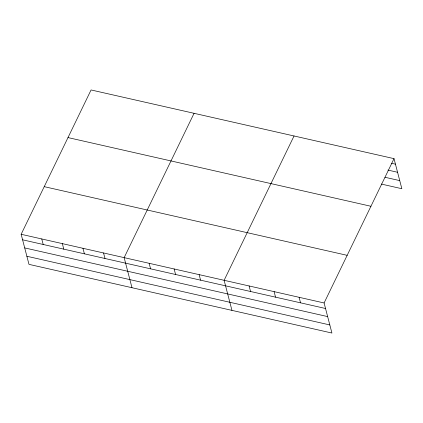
<?xml version="1.0" encoding="UTF-8"?>
<svg xmlns="http://www.w3.org/2000/svg" width="423" height="423" viewBox="0 0 423 423"><rect width="100%" height="100%" fill="white"/><g stroke="black" fill="none" stroke-linecap="round" stroke-linejoin="round"><path stroke-width="0.63" d="M394.014 158.641L324.097 302.968L331.928 333.044L28.986 264.359L21.15 234.284L91.072 89.956L394.014 158.641L401.85 188.716L381.345 184.068M194.072 113.306L124.151 257.633L131.987 287.714M294.043 135.973L224.121 280.301L231.957 310.382M391.608 163.294L395.457 164.166M387.954 170.088L397.567 172.267M384.999 177.274L399.74 180.616M67.997 137.581L370.939 206.271M44.225 186.654L347.167 255.339M21.15 234.284L324.097 302.968M22.588 239.809L325.536 308.494M24.698 247.91L327.645 316.594M26.876 256.259L329.818 324.943M299.103 297.3L300.542 302.826M274.109 291.632L275.547 297.163M249.115 285.969L250.553 291.495M199.133 274.633L200.571 280.163M174.139 268.97L175.577 274.495M149.145 263.302L150.583 268.827M103.55 252.965L104.989 258.49M82.95 248.296L84.389 253.821M62.35 243.622L63.788 249.147M41.75 238.953L43.188 244.478"/></g></svg>
